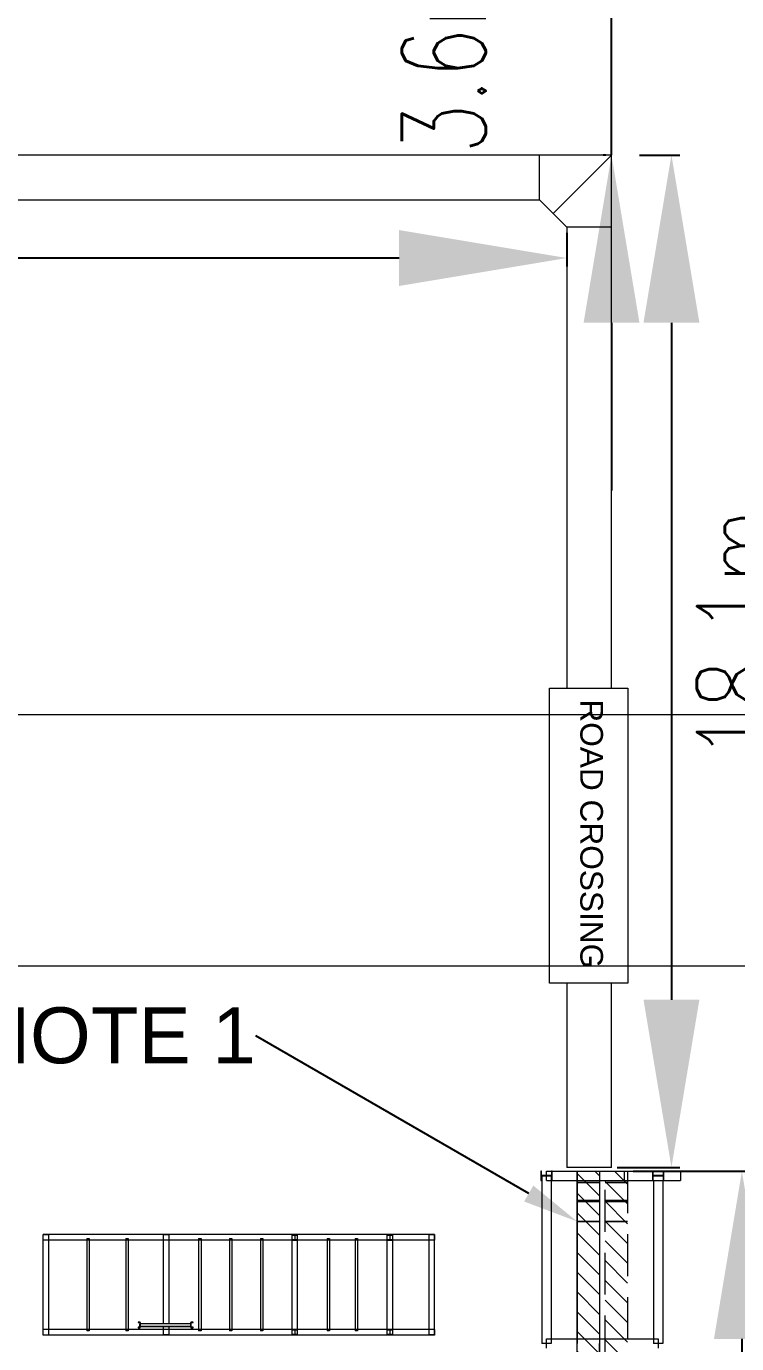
# Model space of a CAD drawing. Header units: inches. Extents: x -430764 to 256483, y 7374 to 217374.
# Drawn here: x -251898 to -239192, y 132227 to 155786 of the extents above; entities that cross this region are included whole.
import ezdxf
from ezdxf import colors
from ezdxf.entities.mleader import LeaderData, LeaderLine
from ezdxf.math import Vec2, Vec3

# ---------------------------------------------------------------- set-up
doc = ezdxf.new("R2010")
doc.units = ezdxf.units.IN
doc.header["$MEASUREMENT"] = 0
doc.linetypes.add('CABLETRAYLAYOUT-EMBED 2_DWG$0$HIDDEN2', pattern=[0.1875, 0.125, -0.0625])
for name, color, linetype, lineweight in [('Background Stuff', 252, 'Continuous', 5), ('Cable Tray Instruments', 7, 'Continuous', 13), ('Cable Tray Power', 7, 'Continuous', 13), ('Cable Trench', 7, 'Continuous', 13), ('CABLETRAYLAYOUT-EMBED 2_DWG$0$DwgTemplate', 7, 'Continuous', 9), ('Layout', 6, 'Continuous', 20)]:
    doc.layers.add(name, color=color, linetype=linetype, lineweight=lineweight)
doc.styles.add('HZTXT', font='simplexs.shx', dxfattribs={"width": 0.7, "bigfont": 'hztxt.shx'})
doc.styles.get("Standard").update_dxf_attribs({"font": 'arial.ttf'})
doc.dimstyles.new('标注 1：500', dxfattribs={"dimtxt": 1500, "dimasz": 3000, "dimexe": 150, "dimexo": 100, "dimgap": 50, "dimtad": 1, "dimdec": 0, "dimdsep": 46, "dimtxsty": 'HZTXT', "dimcen": 9, "dimclrd": 4, "dimclre": 4, "dimclrt": 2, "dimazin": 2, "dimtfac": 1, "dimtdec": 0, "dimtmove": 2, "dimatfit": 3, "dimfxl": 250, "dimtolj": 1, "dimtzin": 0, "dimarcsym": 0})

# ---------------------------------------------------------------- blocks, each defined once
blk = doc.blocks.new('*D5')
at = {"layer": 'Cable Tray Instruments', "color": 4, "lineweight": -2, "transparency": 16777216}
for p, q in [((-241045, 135311), (-238948, 135311)), ((-239098, 132311), (-239098, 116519)), ((-239098, 96228), (-239098, 112019)), ((-241545, 93228), (-238948, 93228))]:
    blk.add_line(p, q, dxfattribs=at)
at = {"layer": 'Cable Tray Instruments', "color": 4, "transparency": 16777216}
for points in [[(-239598, 132311), (-238598, 132311), (-239098, 135311)], [(-239598, 96228), (-238598, 96228), (-239098, 93228)]]:
    blk.add_solid(points, dxfattribs=at)
at = {"layer": 'Defpoints', "color": 0, "transparency": 16777216}
for p in [(-241145, 135311), (-241645, 93228), (-239098, 93228)]:
    blk.add_point(p, dxfattribs=at)
at = {"layer": 'Cable Tray Instruments', "transparency": 16777216, "insert": (-239098, 114269), "char_height": 1500, "attachment_point": 5, "rotation": 90, "style": 'HZTXT'}
blk.add_mtext('\\A1;42.1m', dxfattribs=at)
blk = doc.blocks.new('*D7')
at = {"layer": 'Cable Tray Instruments', "color": 4, "lineweight": -2, "transparency": 16777216}
for p, q in [((-240930, 153484), (-240208, 153484)), ((-240358, 150484), (-240358, 138378)), ((-241330, 135378), (-240208, 135378))]:
    blk.add_line(p, q, dxfattribs=at)
at = {"layer": 'Cable Tray Instruments', "color": 4, "transparency": 16777216}
for points in [[(-240858, 150484), (-239858, 150484), (-240358, 153484)], [(-240858, 138378), (-239858, 138378), (-240358, 135378)]]:
    blk.add_solid(points, dxfattribs=at)
at = {"layer": 'Defpoints', "color": 0, "transparency": 16777216}
for p in [(-241030, 153484), (-241430, 135378), (-240358, 135378)]:
    blk.add_point(p, dxfattribs=at)
at = {"layer": 'Cable Tray Instruments', "transparency": 16777216, "insert": (-239153, 144919), "char_height": 1500, "attachment_point": 5, "rotation": 90, "style": 'HZTXT'}
blk.add_mtext('\\A1;18.1m', dxfattribs=at)
blk = doc.blocks.new('*D74')
at = {"layer": 'Cable Tray Instruments', "color": 4, "lineweight": -2, "transparency": 16777216}
for p, q in [((-287320, 152094), (-287320, 151492)), ((-242230, 152094), (-242230, 151492)), ((-245230, 151642), (-284320, 151642))]:
    blk.add_line(p, q, dxfattribs=at)
at = {"layer": 'Cable Tray Instruments', "color": 4, "transparency": 16777216}
for points in [[(-284320, 152142), (-284320, 151142), (-287320, 151642)], [(-245230, 152142), (-245230, 151142), (-242230, 151642)]]:
    blk.add_solid(points, dxfattribs=at)
at = {"layer": 'Defpoints', "color": 0, "transparency": 16777216}
for p in [(-287320, 152194), (-242230, 152194), (-287320, 151642)]:
    blk.add_point(p, dxfattribs=at)
at = {"layer": 'Cable Tray Instruments', "transparency": 16777216, "insert": (-264775, 152442), "char_height": 1500, "attachment_point": 5, "style": 'HZTXT'}
blk.add_mtext('\\A1;45.1m', dxfattribs=at)
blk = doc.blocks.new('*D75')
at = {"layer": 'Cable Tray Instruments', "color": 4, "lineweight": -2, "transparency": 16777216}
for p, q in [((-241430, 160128), (-241430, 163128)), ((-241530, 157128), (-241580, 157128)), ((-241430, 153484), (-241430, 157128)), ((-241530, 153484), (-241580, 153484)), ((-241430, 150484), (-241430, 147484))]:
    blk.add_line(p, q, dxfattribs=at)
at = {"layer": 'Cable Tray Instruments', "color": 4, "transparency": 16777216}
for points in [[(-241930, 160128), (-240930, 160128), (-241430, 157128)], [(-241930, 150484), (-240930, 150484), (-241430, 153484)]]:
    blk.add_solid(points, dxfattribs=at)
at = {"layer": 'Defpoints', "color": 0, "transparency": 16777216}
for p in [(-241430, 157128), (-241430, 157128), (-241430, 153484)]:
    blk.add_point(p, dxfattribs=at)
at = {"layer": 'Cable Tray Instruments', "transparency": 16777216, "insert": (-244430, 155306), "char_height": 1500, "attachment_point": 5, "rotation": 90, "style": 'HZTXT'}
blk.add_mtext('\\A1;3.6m', dxfattribs=at)

msp = doc.modelspace()

# ---------------------------------------------------------------- hatches: boundary and pattern name
at = {"layer": 'Cable Tray Instruments'}
h = msp.add_hatch(dxfattribs=at)
h.set_pattern_fill('ANSI31', color=6, scale=2000, angle=90)
h.paths.add_polyline_path([(-241544.8593, 135310.81392), (-241144.8593, 135310.81392), (-241144.8593, 93728.08958), (-241544.8593, 93728.08958)])
at = {"layer": 'Cable Tray Power'}
h = msp.add_hatch(dxfattribs=at)
h.set_pattern_fill('ANSI31', color=3, scale=2000, angle=90)
h.paths.add_polyline_path([(-242044.8593, 135310.81392), (-241644.8593, 135310.81392), (-241644.8593, 93228.26392), (-242044.8593, 93228.26392)])

# ---------------------------------------------------------------- linework, layer by layer
at = {"layer": 'Background Stuff', "color": 2}
for p, q in [((-242719.8593, 152684.20616), (-242719.8593, 153484.20616)), ((-241430, 152194.34686), (-242230, 152194.34686)), ((-241430, 135378.47876), (-242230, 135378.47876))]:
    msp.add_line(p, q, dxfattribs=at)
at = {"layer": 'Cable Tray Instruments', "color": 2, "linetype": 'Continuous'}
msp.add_line((-241430.00179, 152194.27909), (-241429.98963, 153484.13839), dxfattribs=at)
at = {"layer": 'Cable Tray Instruments', "color": 3}
msp.add_lwpolyline([(-242540.42932, 143948.08058), (-241141.11427, 143948.08058), (-241141.11427, 138672.37435), (-242540.42932, 138672.37435)], close=True, dxfattribs=at)
at = {"layer": 'Cable Tray Instruments', "color": 6, "linetype": 'CABLETRAYLAYOUT-EMBED 2_DWG$0$HIDDEN2', "ltscale": 6000}
msp.add_lwpolyline([(-241144.8593, 135310.81392), (-241144.8593, 93728.08958), (-241544.8593, 93728.08958), (-241544.8593, 135310.81392)], dxfattribs=at)
msp.add_lwpolyline([(-241544.8593, 135310.81392), (-241144.8593, 135310.81392), (-241144.8593, 93728.08958), (-241544.8593, 93728.08958)], close=True, dxfattribs=at)
at = {"layer": 'Cable Tray Power', "color": 3, "linetype": 'Continuous'}
for p, q in [((-242044.8593, 135310.81392), (-242044.8593, 132228.26392)), ((-242044.8593, 135310.81392), (-242044.8593, 132228.26392)), ((-242044.8593, 135310.81392), (-241644.8593, 135310.81392)), ((-241644.8593, 135310.81392), (-241644.8593, 132228.26392)), ((-241644.8593, 135310.81392), (-241644.8593, 132228.26392)), ((-242044.8593, 135110.81392), (-241644.8593, 135110.81392)), ((-242044.8593, 135110.81392), (-241644.8593, 135110.81392)), ((-242044.8593, 135110.81392), (-241644.8593, 135110.81392)), ((-242044.8593, 135110.81392), (-241644.8593, 135110.81392)), ((-241644.8593, 135110.81392), (-242044.8593, 135110.81392)), ((-241644.8593, 135110.81392), (-242044.8593, 135110.81392)), ((-241644.8593, 135110.81392), (-242044.8593, 135110.81392)), ((-241644.8593, 135110.81392), (-242044.8593, 135110.81392)), ((-242044.8593, 135110.81392), (-241644.8593, 135110.81392)), ((-242044.8593, 134791.87994), (-241644.8593, 134791.87994)), ((-241644.8593, 134760.81392), (-242044.8593, 134760.81392)), ((-241644.8593, 134410.81392), (-242044.8593, 134410.81392)), ((-242044.8593, 134410.81392), (-241644.8593, 134410.81392)), ((-242044.8593, 134410.81392), (-241644.8593, 134410.81392)), ((-242044.8593, 131528.26392), (-242044.8593, 132228.26392)), ((-242044.8593, 131528.26392), (-242044.8593, 132228.26392)), ((-241644.8593, 131528.26392), (-241644.8593, 132228.26392)), ((-241644.8593, 131528.26392), (-241644.8593, 132228.26392))]:
    msp.add_line(p, q, dxfattribs=at)
at = {"layer": 'Cable Tray Power', "color": 6, "linetype": 'Continuous', "ltscale": 6000}
for p, q in [((-241544.8593, 135310.81392), (-241144.8593, 135310.81392)), ((-241544.8593, 135110.81392), (-241144.8593, 135110.81392)), ((-241544.8593, 134791.87994), (-241144.8593, 134791.87994)), ((-241144.8593, 134760.81392), (-241544.8593, 134760.81392)), ((-241144.8593, 134410.81392), (-241544.8593, 134410.81392)), ((-241544.8593, 134410.81392), (-241144.8593, 134410.81392)), ((-241544.8593, 134410.81392), (-241144.8593, 134410.81392))]:
    msp.add_line(p, q, dxfattribs=at)
at = {"layer": 'Cable Tray Power', "color": 6, "linetype": 'Continuous'}
for p, q in [((-241544.8593, 135110.81392), (-241144.8593, 135110.81392)), ((-241544.8593, 135110.81392), (-241144.8593, 135110.81392)), ((-241544.8593, 135110.81392), (-241144.8593, 135110.81392)), ((-241544.8593, 135110.81392), (-241144.8593, 135110.81392)), ((-241144.8593, 135110.81392), (-241544.8593, 135110.81392)), ((-241144.8593, 135110.81392), (-241544.8593, 135110.81392)), ((-241144.8593, 135110.81392), (-241544.8593, 135110.81392)), ((-241144.8593, 135110.81392), (-241544.8593, 135110.81392))]:
    msp.add_line(p, q, dxfattribs=at)
at = {"layer": 'Cable Tray Power', "color": 3}
msp.add_lwpolyline([(-242044.8593, 135310.81392), (-241644.8593, 135310.81392), (-241644.8593, 93228.26392), (-242044.8593, 93228.26392)], close=True, dxfattribs=at)
at = {"layer": 'Cable Trench', "color": 2, "linetype": 'Continuous'}
for p, q in [((-241429.98963, 153484.13839), (-274746.76667, 153485.8889)), ((-241429.98962, 153484.20616), (-242719.8593, 153484.20616)), ((-241429.98962, 153484.20616), (-242329.98962, 153484.20616)), ((-274746.76667, 152685.8889), (-242719.8594, 152684.20616)), ((-242719.8593, 152684.20616), (-242230, 152194.34686))]:
    msp.add_line(p, q, dxfattribs=at)
at = {"layer": 'Cable Trench', "linetype": 'Continuous'}
msp.add_line((-242474.92965, 152439.27651), (-241429.98962, 153484.20616), dxfattribs=at)
at = {"layer": 'Cable Trench', "color": 2, "linetype": 'Continuous'}
for points in [[(-241430, 143948.08058), (-241430, 152194.34686), (-242230, 152194.34686), (-242230, 143948.08058)], [(-242230, 138672.37435), (-242230, 135378.47876)], [(-241430, 135378.47876), (-241430, 138672.37435)]]:
    msp.add_lwpolyline(points, dxfattribs=at)
at = {"layer": 'CABLETRAYLAYOUT-EMBED 2_DWG$0$DwgTemplate', "color": 252, "linetype": 'Continuous'}
for p, q in [((-264220.61939, 143478.26392), (-240912.3093, 143478.26392)), ((-240912.3093, 143478.26392), (-226594.8593, 143478.26392)), ((-240912.3093, 138978.26392), (-255601.63738, 138978.26392)), ((-226594.8593, 138978.26392), (-240912.3093, 138978.26392)), ((-242685.4103, 135310.81392), (-242695.5703, 135310.81392)), ((-242695.5703, 135310.81392), (-242695.5703, 135145.71392)), ((-242685.4103, 135231.37542), (-242685.4103, 135310.81392)), ((-242504.3083, 135231.37542), (-242685.4103, 135231.37542)), ((-242594.8593, 135310.81392), (-241194.8593, 135310.81392)), ((-242594.8593, 135145.71392), (-242594.8593, 135310.81392)), ((-242504.3083, 135310.81392), (-242504.3083, 135231.37542)), ((-242494.1483, 135310.81392), (-242504.3083, 135310.81392)), ((-242494.1483, 135145.71392), (-242494.1483, 135310.81392)), ((-241194.8593, 135310.81392), (-240194.8593, 135310.81392)), ((-241194.8593, 135145.71392), (-241194.8593, 135310.81392)), ((-240695.5703, 135310.81392), (-240695.5703, 135145.71392)), ((-240685.4103, 135310.81392), (-240695.5703, 135310.81392)), ((-240685.4103, 135231.37542), (-240685.4103, 135310.81392)), ((-240504.3083, 135231.37542), (-240685.4103, 135231.37542)), ((-240504.3083, 135310.81392), (-240504.3083, 135231.37542)), ((-240494.1483, 135310.81392), (-240504.3083, 135310.81392)), ((-240494.1483, 135145.71392), (-240494.1483, 135310.81392)), ((-240194.8593, 135310.81392), (-240194.8593, 135145.71392)), ((-242695.5703, 135145.71392), (-242685.4103, 135145.71392)), ((-242685.4103, 135225.15242), (-242504.3083, 135225.15242)), ((-242685.4103, 135145.71392), (-242685.4103, 135225.15242)), ((-242677.4093, 135228.26392), (-242677.4093, 132228.26392)), ((-242677.4093, 135228.26392), (-242512.3093, 135228.26392)), ((-242594.8593, 135145.71392), (-241194.8593, 135145.71392)), ((-242512.3093, 135228.26392), (-242512.3093, 132228.26392)), ((-242504.3083, 135225.15242), (-242504.3083, 135145.71392)), ((-242504.3083, 135145.71392), (-242494.1483, 135145.71392)), ((-241194.8593, 135145.71392), (-240194.8593, 135145.71392)), ((-240695.5703, 135145.71392), (-240685.4103, 135145.71392)), ((-240685.4103, 135145.71392), (-240685.4103, 135225.15242)), ((-240685.4103, 135225.15242), (-240504.3083, 135225.15242)), ((-240677.4093, 135145.71392), (-240677.4093, 132228.26392)), ((-240512.3093, 135145.71392), (-240512.3093, 132228.26392)), ((-240504.3083, 135225.15242), (-240504.3083, 135145.71392)), ((-240504.3083, 135145.71392), (-240494.1483, 135145.71392)), ((-251594.8593, 134078.26392), (-251594.8593, 134178.26392)), ((-244594.8593, 134178.26392), (-251594.8593, 134178.26392)), ((-251594.8593, 134178.26392), (-251494.8593, 134178.26392)), ((-251594.8593, 132378.26392), (-251594.8593, 134178.26392)), ((-247144.8593, 134078.26392), (-251594.8593, 134078.26392)), ((-251494.8593, 132378.26392), (-251494.8593, 134178.26392)), ((-250816.3593, 134104.98492), (-250773.3593, 134104.98492)), ((-250816.3593, 134104.98492), (-250816.3593, 132454.98492)), ((-250773.3593, 134104.98492), (-250773.3593, 132454.98492)), ((-250116.3593, 134104.98492), (-250116.3593, 132454.98492)), ((-250116.3593, 134104.98492), (-250073.3593, 134104.98492)), ((-250073.3593, 134104.98492), (-250073.3593, 132454.98492)), ((-249444.8593, 134176.00376), (-249344.8593, 134176.00376)), ((-249444.8593, 132581.55208), (-249444.8593, 134176.00376)), ((-249344.8593, 132581.55208), (-249344.8593, 134176.00376)), ((-248816.3593, 134104.98492), (-248773.3593, 134104.98492)), ((-248816.3593, 134104.98492), (-248816.3593, 132454.98492)), ((-248773.3593, 134104.98492), (-248773.3593, 132454.98492)), ((-248266.3593, 134104.98492), (-248266.3593, 132454.98492)), ((-248266.3593, 134104.98492), (-248223.3593, 134104.98492)), ((-248223.3593, 134104.98492), (-248223.3593, 132454.98492)), ((-247711.91841, 134104.98492), (-247711.91841, 132454.98492)), ((-247711.91841, 134104.98492), (-247668.91841, 134104.98492)), ((-247668.91841, 134104.98492), (-247668.91841, 132454.98492)), ((-247044.8593, 134176.00376), (-247144.8593, 134176.00376)), ((-247144.8593, 134176.00376), (-247144.8593, 134168.00376)), ((-247144.8593, 132382.51087), (-247144.8593, 134176.00376)), ((-247144.8593, 134176.00376), (-247044.8593, 134176.00376)), ((-247144.8593, 134168.00376), (-247097.8593, 134168.00376)), ((-247097.8593, 134084.00376), (-247144.8593, 134084.00376)), ((-247144.8593, 134084.00376), (-247144.8593, 134076.00376)), ((-247144.8593, 134076.00376), (-247044.8593, 134076.00376)), ((-247097.8593, 134168.00376), (-247097.8593, 134084.00376)), ((-247091.8593, 134084.00376), (-247091.8593, 134168.00376)), ((-247091.8593, 134168.00376), (-247044.8593, 134168.00376)), ((-247044.8593, 134084.00376), (-247091.8593, 134084.00376)), ((-247044.8593, 134168.00376), (-247044.8593, 134176.00376)), ((-247044.8593, 132382.51087), (-247044.8593, 134176.00376)), ((-247044.8593, 134076.00376), (-247044.8593, 134084.00376)), ((-245444.8593, 134078.26392), (-247044.8593, 134078.26392)), ((-246516.3593, 134104.98492), (-246516.3593, 132454.98492)), ((-246516.3593, 134104.98492), (-246473.3593, 134104.98492)), ((-246473.3593, 134104.98492), (-246473.3593, 132454.98492)), ((-246016.3593, 134104.98492), (-246016.3593, 132454.98492)), ((-246016.3593, 134104.98492), (-245973.3593, 134104.98492)), ((-245973.3593, 134104.98492), (-245973.3593, 132454.98492)), ((-245444.8593, 134176.00376), (-245344.8593, 134176.00376)), ((-245444.8593, 132382.51087), (-245444.8593, 134176.00376)), ((-245344.8593, 134176.00376), (-245444.8593, 134176.00376)), ((-245444.8593, 134176.00376), (-245444.8593, 134168.00376)), ((-245444.8593, 134168.00376), (-245397.8593, 134168.00376)), ((-245397.8593, 134084.00376), (-245444.8593, 134084.00376)), ((-245444.8593, 134084.00376), (-245444.8593, 134076.00376)), ((-245444.8593, 134076.00376), (-245344.8593, 134076.00376)), ((-245397.8593, 134168.00376), (-245397.8593, 134084.00376)), ((-245391.8593, 134168.00376), (-245344.8593, 134168.00376)), ((-245391.8593, 134084.00376), (-245391.8593, 134168.00376)), ((-245344.8593, 134084.00376), (-245391.8593, 134084.00376)), ((-245344.8593, 132382.51087), (-245344.8593, 134176.00376)), ((-245344.8593, 134168.00376), (-245344.8593, 134176.00376)), ((-245344.8593, 134076.00376), (-245344.8593, 134084.00376)), ((-244594.8593, 134078.26392), (-245344.8593, 134078.26392)), ((-244694.8593, 132382.51087), (-244694.8593, 134176.00376)), ((-244694.8593, 134176.00376), (-244594.8593, 134176.00376)), ((-244594.8593, 134178.26392), (-244594.8593, 134078.26392)), ((-244594.8593, 132382.51087), (-244594.8593, 134176.00376)), ((-247144.8593, 132478.26392), (-251594.8593, 132478.26392)), ((-251594.8593, 132378.26392), (-251594.8593, 132478.26392)), ((-250773.3593, 132454.98492), (-250816.3593, 132454.98492)), ((-250073.3593, 132454.98492), (-250116.3593, 132454.98492)), ((-249899.58734, 132613.02008), (-249899.58734, 132605.50168)), ((-249859.45534, 132613.02008), (-249899.58734, 132613.02008)), ((-249899.58734, 132605.50168), (-249862.63034, 132605.50168)), ((-249862.63034, 132518.93848), (-249899.58734, 132518.93848)), ((-249899.58734, 132518.93848), (-249899.58734, 132511.42008)), ((-249899.58734, 132511.42008), (-249859.45534, 132511.42008)), ((-249863.92925, 132577.21692), (-249866.91186, 132577.21692)), ((-249866.91186, 132531.17942), (-249866.91186, 132577.21692)), ((-249866.91186, 132531.17942), (-249862.63034, 132531.17942)), ((-249866.91186, 132526.41692), (-249866.91186, 132531.17942)), ((-249862.63034, 132526.41692), (-249866.91186, 132526.41692)), ((-249863.92925, 132541.42008), (-249863.92925, 132581.55208)), ((-249862.63034, 132581.55208), (-249863.92925, 132581.55208)), ((-249863.92925, 132541.42008), (-249862.63034, 132541.42008)), ((-249862.63034, 132605.50168), (-249862.63034, 132518.93848)), ((-249859.45534, 132511.42008), (-249859.45534, 132613.02008)), ((-248955.76903, 132581.55208), (-249859.45534, 132581.55208)), ((-249859.45534, 132541.42008), (-248955.76903, 132541.42008)), ((-249859.45534, 132531.17942), (-248955.76903, 132531.17942)), ((-248955.76903, 132526.41692), (-249859.45534, 132526.41692)), ((-249444.8593, 132382.51087), (-249444.8593, 132526.41692)), ((-249344.8593, 132382.51087), (-249344.8593, 132526.41692)), ((-248955.76903, 132613.02008), (-248955.76903, 132511.42008)), ((-248915.63703, 132613.02008), (-248955.76903, 132613.02008)), ((-248955.76903, 132511.42008), (-248915.63703, 132511.42008)), ((-248952.59403, 132518.93848), (-248952.59403, 132605.50168)), ((-248952.59403, 132605.50168), (-248915.63703, 132605.50168)), ((-248915.63703, 132518.93848), (-248952.59403, 132518.93848)), ((-248915.63703, 132605.50168), (-248915.63703, 132613.02008)), ((-248915.63703, 132511.42008), (-248915.63703, 132518.93848)), ((-248773.3593, 132454.98492), (-248816.3593, 132454.98492)), ((-248223.3593, 132454.98492), (-248266.3593, 132454.98492)), ((-247668.91841, 132454.98492), (-247711.91841, 132454.98492)), ((-247144.8593, 132482.51087), (-247144.8593, 132474.51087)), ((-247044.8593, 132482.51087), (-247144.8593, 132482.51087)), ((-247144.8593, 132474.51087), (-247097.8593, 132474.51087)), ((-247097.8593, 132474.51087), (-247097.8593, 132390.51087)), ((-247091.8593, 132474.51087), (-247044.8593, 132474.51087)), ((-247091.8593, 132390.51087), (-247091.8593, 132474.51087)), ((-247044.8593, 132474.51087), (-247044.8593, 132482.51087)), ((-245444.8593, 132478.26392), (-247044.8593, 132478.26392)), ((-246473.3593, 132454.98492), (-246516.3593, 132454.98492)), ((-245973.3593, 132454.98492), (-246016.3593, 132454.98492)), ((-245344.8593, 132482.51087), (-245444.8593, 132482.51087)), ((-245444.8593, 132482.51087), (-245444.8593, 132474.51087)), ((-245444.8593, 132474.51087), (-245397.8593, 132474.51087)), ((-245397.8593, 132474.51087), (-245397.8593, 132390.51087)), ((-245391.8593, 132474.51087), (-245344.8593, 132474.51087)), ((-245391.8593, 132390.51087), (-245391.8593, 132474.51087)), ((-245344.8593, 132474.51087), (-245344.8593, 132482.51087)), ((-244594.8593, 132478.26392), (-245344.8593, 132478.26392)), ((-244594.8593, 132478.26392), (-244594.8593, 132378.26392)), ((-244594.8593, 132378.26392), (-251594.8593, 132378.26392)), ((-251494.8593, 132378.26392), (-251594.8593, 132378.26392)), ((-249344.8593, 132382.51087), (-249444.8593, 132382.51087)), ((-247144.8593, 132390.51087), (-247144.8593, 132382.51087)), ((-247097.8593, 132390.51087), (-247144.8593, 132390.51087)), ((-247044.8593, 132382.51087), (-247144.8593, 132382.51087)), ((-247144.8593, 132382.51087), (-247044.8593, 132382.51087)), ((-247044.8593, 132390.51087), (-247091.8593, 132390.51087)), ((-247044.8593, 132382.51087), (-247044.8593, 132390.51087)), ((-245444.8593, 132390.51087), (-245444.8593, 132382.51087)), ((-245397.8593, 132390.51087), (-245444.8593, 132390.51087)), ((-245444.8593, 132382.51087), (-245344.8593, 132382.51087)), ((-245344.8593, 132382.51087), (-245444.8593, 132382.51087)), ((-245344.8593, 132390.51087), (-245391.8593, 132390.51087)), ((-245344.8593, 132382.51087), (-245344.8593, 132390.51087)), ((-244594.8593, 132382.51087), (-244694.8593, 132382.51087)), ((-242512.3093, 132228.26392), (-242677.4093, 132228.26392)), ((-242594.8593, 132145.71392), (-242594.8593, 132310.81392)), ((-242594.8593, 132310.81392), (-240594.8593, 132310.81392)), ((-240512.3093, 132228.26392), (-240677.4093, 132228.26392)), ((-240594.8593, 132310.81392), (-240594.8593, 132145.71392))]:
    msp.add_line(p, q, dxfattribs=at)

# ---------------------------------------------------------------- texts
at = {"layer": 'Layout', "color": 7, "insert": (-241582.86451, 143749.27323), "char_height": 405, "attachment_point": 1, "rotation": 270.000000001}
msp.add_mtext('ROAD CROSSING', dxfattribs=at)

# ---------------------------------------------------------------- dimensions: what is measured, and where the dimension line sits
at = {"layer": 'Cable Tray Instruments', "color": 6}
dim = msp.add_linear_dim(base=(-241429.98965, 157128.26412), p1=(-241429.98963, 153484.13839), p2=(-241429.98965, 157128.26412), angle=90, dimstyle='标注 1：500', override={"dimdec": 1, "dimlfac": 0.001, "dimpost": 'm', "dimclrt": 256}, dxfattribs=at)
dim.commit()
dim.dimension.update_dxf_attribs({"geometry": '*D75', "text_midpoint": (-244429.98965, 155306.20125)})
dim = msp.add_linear_dim(base=(-287319.6407, 151642.22664), p1=(-242230, 152194.34686), p2=(-287319.6407, 152194.34686), dimstyle='标注 1：500', override={"dimdec": 1, "dimlfac": 0.001, "dimpost": 'm', "dimclrt": 256}, dxfattribs=at)
dim.commit()
dim.dimension.update_dxf_attribs({"geometry": '*D74', "text_midpoint": (-264774.82035, 152442.22664)})
for base, p1, p2, picture, middle in [((-240358, 135378.47876), (-241030.05739, 153484.13839), (-241430, 135378.47876), '*D7', (-239153, 144919)), ((-239097.5, 93228.26392), (-241144.8593, 135310.81392), (-241644.8593, 93228.26392), '*D5', (-239097.5, 114269.35702))]:
    dim = msp.add_linear_dim(base=base, p1=p1, p2=p2, angle=90, dimstyle='标注 1：500', override={"dimdec": 1, "dimlfac": 0.001, "dimpost": 'm', "dimclrt": 256}, dxfattribs=at)
    dim.commit()
    dim.dimension.update_dxf_attribs({"geometry": picture, "text_midpoint": middle, "dimtype": 160})

# ---------------------------------------------------------------- leaders
ml = msp.add_multileader_mtext('Standard')
ml.set_content('SEE  NOTE 1', color=256)
ml.set_leader_properties()
ml.build(insert=Vec2(0, 0))
ml.multileader.update_dxf_attribs({"has_dogleg": 0, "dogleg_length": 0.36, "arrow_head_size": 1000})
ctx = ml.context
ctx.base_point, ctx.char_height, ctx.arrow_head_size, ctx.landing_gap_size, ctx.plane_origin = Vec3(-256093.38994, 137732.74064), 1000, 1000, 0.09, Vec3(-242044.8593, 134410.81392)
ctx.text_align_type = 2
notes = []
notes.append((ctx, [(0, (1, 1, 0), (-247794.7599, 137732.74064), (-1, 0), 0.36, [(0, [(-242044.8593, 134410.81392)], 0, [])])]))
ctx.mtext.insert, ctx.mtext.alignment, ctx.mtext.flow_direction = Vec3(-247795.2099, 138241.26725), 3, 5
for ctx, leaders in notes:
    for number, flags, end, landing, length, lines in leaders:
        leader = LeaderData()
        leader.index, (leader.has_last_leader_line, leader.has_dogleg_vector, leader.attachment_direction) = number, flags
        leader.last_leader_point, leader.dogleg_vector, leader.dogleg_length = Vec3(end), Vec3(landing), length
        for number, points, colour, breaks in lines:
            line = LeaderLine()
            line.index, line.vertices, line.color, line.breaks = number, Vec3.list(points), colors.encode_raw_color(colour), breaks
            leader.lines.append(line)
        ctx.leaders.append(leader)

doc.saveas('drawing.dxf')
